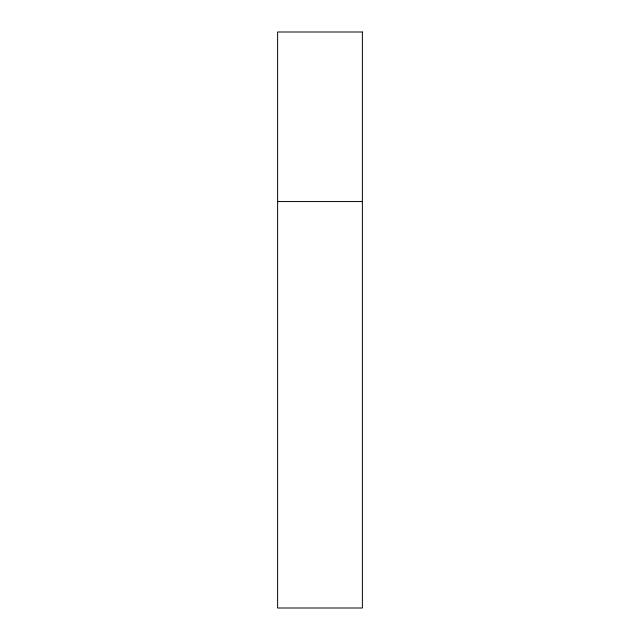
<?xml version="1.0" encoding="UTF-8"?>
<svg xmlns="http://www.w3.org/2000/svg" width="640" height="640" viewBox="0 0 640 640"><rect width="100%" height="100%" fill="white"/><g stroke="black" fill="none" stroke-linecap="round" stroke-linejoin="round"><path stroke-width="0.96" d="M277.616 201.552L362.384 201.552M362.384 32L277.616 32L277.616 608L362.384 608L362.384 32"/></g></svg>
